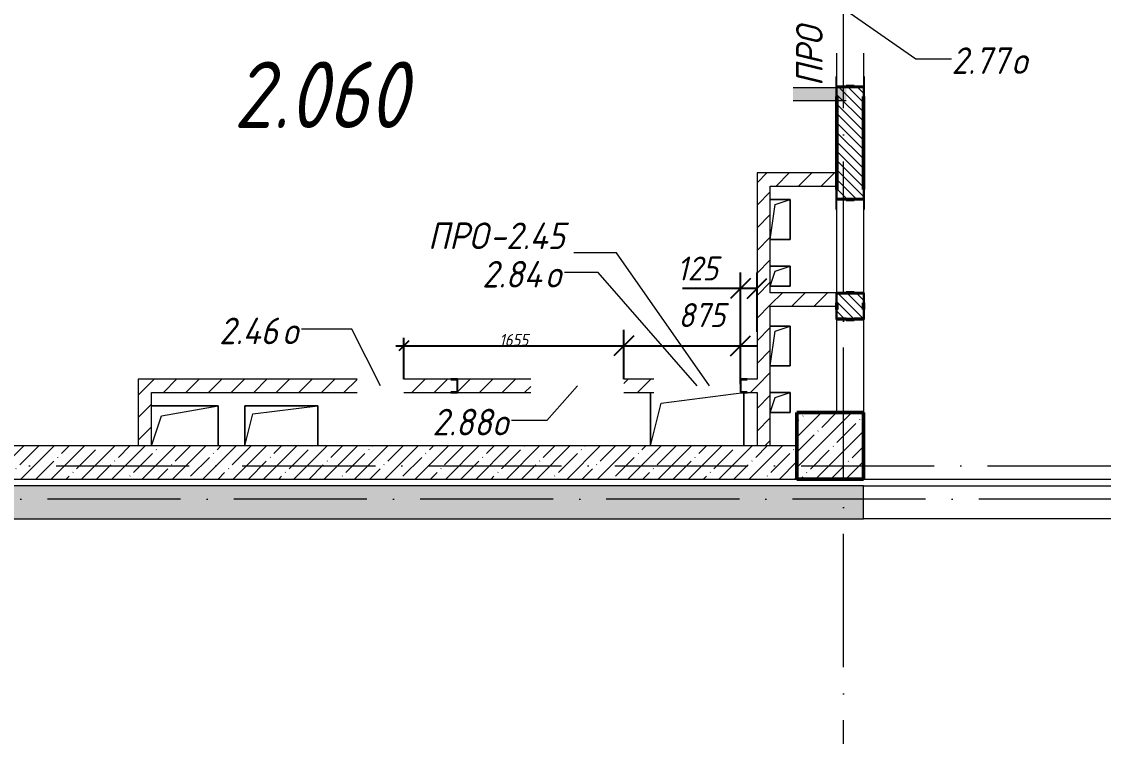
# Model space of a CAD drawing. Header units: millimetres. Extents: x -537608 to 253996, y -217170 to 186033.
# Drawn here: x -185375 to -177244, y -49141 to -43770 of the extents above; entities that cross this region are included whole.
import ezdxf

# ---------------------------------------------------------------- set-up
doc = ezdxf.new("R2010")
doc.units = ezdxf.units.MM
doc.linetypes.add('50_200_ШТРИХ_1Т_ш5_п1_п1_', pattern=[1400, 1000, -200, 0, -200])
for name, color, linetype, lineweight in [('A-____-____-DIMS', 7, 'Continuous', 9), ('A-FLOR-____-OTLN', 7, 'Continuous', 9), ('A-GENM-____-IDEN', 7, 'Continuous', 9), ('A-GENM-____-MCUT', 7, 'Continuous', 25), ('A-GENM-____-OTLN', 7, 'Continuous', 9), ('A-GENM-____-OTLN-1', 7, 'Continuous', 25), ('A-GLAZ-____-IDEN', 7, 'Continuous', 9), ('A-GLAZ-____-OTLN', 7, 'Continuous', 9), ('A-WALL-____-MCUT-1', 7, 'Continuous', 9), ('A-WALL-____-MCUT-2', 7, 'Continuous', 50), ('A-WALL-____-OTLN', 7, 'Continuous', 9), ('A-WALL-____-PATT-1', 7, 'Continuous', 9), ('A-WALL-FNSH-MCUT-1', 7, 'Continuous', 9), ('I-WALL-____-OTLN', 7, 'Continuous', 9), ('S-COLS-____-MCUT', 7, 'Continuous', 50), ('S-COLS-____-OTLN', 7, 'Continuous', 9), ('S-GRID-____-OTLN-1', 7, '50_200_ШТРИХ_1Т_ш5_п1_п1_', 9), ('Марки помещений', 7, 'Continuous', 9)]:
    doc.layers.add(name, color=color, linetype=linetype, lineweight=lineweight)
doc.styles.add('ISOCPEUR_I_10', font='isocpeui.ttf', dxfattribs={"width": 0.9, "height": 180})
doc.styles.add('ISOCPEUR_I_3', font='isocpeui.ttf', dxfattribs={"width": 0.85, "height": 2.2})
doc.styles.add('ISOCPEUR_I_7', font='isocpeui.ttf', dxfattribs={"width": 0.9, "height": 90})
doc.styles.add('ISOCPEUR_I_9', font='isocpeui.ttf', dxfattribs={"width": 0.9, "height": 250})
doc.dimstyles.new('ISO-1_8_0_9К_СРЕДНИЙ_Кладочные_2', dxfattribs={"dimscale": 304.8, "dimtxt": 89.638306, "dimasz": 0.246063, "dimexe": 0.19685, "dimexo": 0, "dimgap": 0, "dimtad": 1, "dimdec": 3, "dimrnd": 0.001, "dimdsep": 46, "dimtxsty": 'ISOCPEUR_I_7', "dimblk1": 'OBLIQUE', "dimblk2": 'OBLIQUE', "dimsah": 1, "dimcen": 0.09, "dimdle": 0.19685, "dimazin": 0, "dimtfac": 1, "dimtdec": 4, "dimtix": 1, "dimtmove": 1, "dimatfit": 3, "dimfxl": 1, "dimtvp": 1, "dimtolj": 1, "dimtzin": 0, "dimarcsym": 2})
doc.dimstyles.new('ISO-1_8_0_9К_СРЕДНИЙ_Кладочные_3', dxfattribs={"dimscale": 304.8, "dimtxt": 179.276612, "dimasz": 0.492126, "dimexe": 0.393701, "dimexo": 0, "dimgap": 0, "dimtad": 1, "dimdec": 3, "dimrnd": 0.001, "dimdsep": 46, "dimtxsty": 'ISOCPEUR_I_10', "dimblk1": 'OBLIQUE', "dimblk2": 'OBLIQUE', "dimsah": 1, "dimcen": 0.09, "dimdle": 0.393701, "dimazin": 0, "dimtfac": 1, "dimtdec": 4, "dimtix": 1, "dimtmove": 0, "dimatfit": 3, "dimfxl": 1, "dimtvp": 1, "dimtolj": 1, "dimtzin": 0, "dimarcsym": 2})
doc.dimstyles.new('ISO-1_8_0_9К_СРЕДНИЙ_Кладочные_4', dxfattribs={"dimscale": 304.8, "dimtxt": 179.276612, "dimasz": 0.492126, "dimexe": 0.393701, "dimexo": 0, "dimgap": 0, "dimtad": 1, "dimdec": 3, "dimrnd": 0.001, "dimdsep": 46, "dimtxsty": 'ISOCPEUR_I_10', "dimblk1": 'OBLIQUE', "dimblk2": 'OBLIQUE', "dimsah": 1, "dimcen": 0.09, "dimdle": 0.393701, "dimazin": 0, "dimtfac": 1, "dimtdec": 4, "dimtix": 1, "dimtmove": 1, "dimatfit": 3, "dimfxl": 1, "dimtvp": 1, "dimtolj": 1, "dimtzin": 0, "dimarcsym": 2})
pattern_1 = [(45, (-184647.67, -56738.29), (-84.8528, 84.8528), [])]
pattern_2 = [(45, (-184647.67, -56738.29), (-114.0493, 114.0493), []), (45, (-184533.62, -56738.29), (-114.0493, 114.0493), [201.612, -40.322, 3.353, -36.97])]

# ---------------------------------------------------------------- blocks, each defined once
blk = doc.blocks.new('BSC_Колонна _Прямоугольная - 500х500-V43-АР1_План отверстий 2 этажа в осях 1-64_А-ГГ')
at = {"layer": 'S-COLS-____-OTLN'}
h = blk.add_hatch(dxfattribs=at)
h.set_pattern_fill('FP_72', color=256, style=0, pattern_type=2)
h.set_pattern_definition([(45, (-5350, -9781.04), (-114.0493, 114.0493), []), (45, (-5235.95, -9781.04), (-114.0493, 114.0493), [201.613, -40.323, 3.353, -36.97])])
h.paths.add_polyline_path([(-250, -250), (250, -250), (250, 250), (-250, 250)], flags=0)
at = {"layer": 'S-COLS-____-MCUT'}
for p, q in [((250, 250), (-250, 250)), ((-250, 250), (-250, -250)), ((250, -250), (250, 250)), ((-250, -250), (250, -250))]:
    blk.add_line(p, q, dxfattribs=at)
blk = doc.blocks.new('Фахверк_СКБ_Уголок - 200_3960_зеркало-28268689-АР1_План отверстий 2 этажа в осях 1-64_А-ГГ')
at = {"layer": 'A-GENM-____-MCUT'}
for p, q in [((200, 156), (125, 156)), ((125, 156), (125, 81)), ((131, 81), (131, 150)), ((131, 150), (200, 150)), ((200, 150), (200, 156)), ((125, 81), (131, 81)), ((131, 19), (125, 19)), ((125, 19), (125, -56)), ((131, -50), (131, 19)), ((125, -56), (200, -56)), ((200, -50), (131, -50)), ((200, -56), (200, -50))]:
    blk.add_line(p, q, dxfattribs=at)
blk = doc.blocks.new('154_Стойка_СКБ_Уголок - СМ-2180_200-28268025-АР1_План отверстий 2 этажа в осях 1-64_А-ГГ')
at = {"layer": 'A-GENM-____-MCUT'}
for p, q in [((125, 156), (125, 81)), ((200, 156), (125, 156)), ((131, 81), (131, 150)), ((131, 150), (200, 150)), ((200, 150), (200, 156)), ((125, 81), (131, 81)), ((131, 19), (125, 19)), ((125, 19), (125, -56)), ((131, -50), (131, 19)), ((125, -56), (200, -56)), ((200, -50), (131, -50)), ((200, -56), (200, -50))]:
    blk.add_line(p, q, dxfattribs=at)
blk = doc.blocks.new('Стойка_Влож_Уголок_Опорный - Уголок-28213941-АР1_План отверстий 2 этажа в осях 1-64_А-ГГ')
at = {"layer": 'A-GENM-____-OTLN'}
for p, q in [((-212, -6), (-212, 0)), ((0, 0), (0, -6)), ((-212, -75), (-212, -6)), ((-212, -6), (-206, -6)), ((-212, -75), (-206, -75)), ((-6, -6), (0, -6)), ((-6, -75), (0, -75)), ((0, -6), (0, -75))]:
    blk.add_line(p, q, dxfattribs=at)
blk = doc.blocks.new('154_Фахверк_СКБ_Швеллер - Тип_100_3960-28318856-АР1_План отверстий 2 этажа в осях 1-64_А-ГГ')
at = {"layer": 'A-GENM-____-MCUT'}
for p, q in [((175, 50), (125, 50)), ((125, 50), (125, -50)), ((128, 47), (175, 47)), ((128, -47), (128, 47)), ((175, 47), (175, 50)), ((125, -50), (175, -50)), ((175, -47), (128, -47)), ((175, -50), (175, -47))]:
    blk.add_line(p, q, dxfattribs=at)
blk = doc.blocks.new('AR_Отверстие Ниша - Лючок-32403584-АР1_План отверстий 2 этажа в осях 1-64_А-ГГ')
at = {"layer": 'A-GLAZ-____-OTLN'}
blk.add_hatch(color=256, dxfattribs=at).paths.add_polyline_path([(200, -50), (200, 50), (-200, 50), (-200, -50), (138.7, -50)], flags=0)
for p, q in [((-200, 50), (200, 50)), ((200, -50), (-200, -50))]:
    blk.add_line(p, q, dxfattribs=at)
blk = doc.blocks.new('AR_Отверстие прямоугольное _в плите_ - AR_Отверстие прямоугольное _в плите_-V148-АР1_План отверстий 2 этажа в осях 1-64_А-ГГ')
at = {"layer": 'A-GENM-____-OTLN'}
for p, q in [((75, 75), (-75, 75)), ((-75, -75), (-37.5, 37.5)), ((-37.5, 37.5), (75, 75)), ((75, -75), (75, 75)), ((-75, -75), (75, -75))]:
    blk.add_line(p, q, dxfattribs=at)
blk = doc.blocks.new('AR_Отверстие прямоугольное _в плите_ - AR_Отверстие прямоугольное _в плите_-V149-АР1_План отверстий 2 этажа в осях 1-64_А-ГГ')
at = {"layer": 'A-GENM-____-OTLN'}
for p, q in [((75, 150), (-75, 150)), ((-75, -150), (-37.5, 112.5)), ((-37.5, 112.5), (75, 150)), ((75, -150), (75, 150)), ((-75, -150), (75, -150))]:
    blk.add_line(p, q, dxfattribs=at)
blk = doc.blocks.new('AR_Отверстие прямоугольное _в плите_ - AR_Отверстие прямоугольное _в плите_-30552525-АР1_План отверстий 2 этажа в осях 1-64_А-ГГ')
at = {"layer": 'A-GENM-____-OTLN'}
for p, q in [((-350, 200), (-350, -200)), ((-270, 120), (350, 200)), ((350, -200), (350, 200)), ((-350, -200), (-270, 120))]:
    blk.add_line(p, q, dxfattribs=at)
blk = doc.blocks.new('AR_Отверстие прямоугольное _в плите_ - AR_Отверстие прямоугольное _в плите_-30459267-АР1_План отверстий 2 этажа в осях 1-64_А-ГГ')
at = {"layer": 'A-GENM-____-OTLN'}
for p, q in [((250, 150), (-250, 150)), ((-175, 75), (250, 150)), ((250, -150), (250, 150)), ((-250, -150), (-175, 75))]:
    blk.add_line(p, q, dxfattribs=at)
blk = doc.blocks.new('AR_Отверстие прямоугольное _в плите_ - AR_Отверстие прямоугольное _в плите_-30552596-АР1_План отверстий 2 этажа в осях 1-64_А-ГГ')
at = {"layer": 'A-GENM-____-OTLN'}
for p, q in [((275, 150), (-275, 150)), ((-275, 150), (-275, -150)), ((-275, -150), (-215, 90)), ((-215, 90), (275, 150)), ((275, -150), (275, 150))]:
    blk.add_line(p, q, dxfattribs=at)
blk = doc.blocks.new('154_Фахверк_СКБ_Швеллер - Тип_100_3960_зеркало-V199-АР1_План отверстий 2 этажа в осях 1-64_А-ГГ')
at = {"layer": 'A-GENM-____-MCUT'}
for p, q in [((175, 50), (125, 50)), ((128, 47), (175, 47)), ((128, -47), (128, 47)), ((175, 47), (175, 50)), ((125, -50), (175, -50)), ((175, -47), (128, -47)), ((175, -50), (175, -47))]:
    blk.add_line(p, q, dxfattribs=at)
blk = doc.blocks.new('_Oblique')
at = {"color": 0, "linetype": 'ByBlock', "lineweight": -2}
blk.add_line((-0.5, -0.5), (0.5, 0.5), dxfattribs=at)
blk = doc.blocks.new('*D2456')
at = {"layer": 'A-____-____-DIMS', "color": 0, "lineweight": -2, "transparency": 16777216}
for p, q in [((-182502.7, -46457.2), (-182502.7, -46146.6)), ((-180847.7, -46457.2), (-180847.7, -46146.6)), ((-182562.7, -46206.6), (-180787.7, -46206.6))]:
    blk.add_line(p, q, dxfattribs=at)
at = {"layer": 'Defpoints', "color": 0, "transparency": 16777216}
for p in [(-180847.7, -46206.6), (-182502.7, -46457.2), (-180847.7, -46457.2)]:
    blk.add_point(p, dxfattribs=at)
at = {"layer": 'A-____-____-DIMS', "color": 0, "lineweight": -2, "transparency": 16777216, "xscale": 75, "yscale": 75, "zscale": 75, "rotation": 180}
blk.add_blockref('_Oblique', (-182502.7, -46206.6), dxfattribs=at)
at = {"layer": 'A-____-____-DIMS', "color": 0, "lineweight": -2, "transparency": 16777216, "xscale": 75, "yscale": 75, "zscale": 75}
blk.add_blockref('_Oblique', (-180847.7, -46206.6), dxfattribs=at)
at = {"layer": 'A-____-____-DIMS', "color": 0, "transparency": 16777216, "insert": (-181675.2, -46161.6), "char_height": 90, "width": 504.733, "attachment_point": 5, "style": 'ISOCPEUR_I_7'}
blk.add_mtext('\\A1;1655', dxfattribs=at)
blk = doc.blocks.new('*D2536')
at = {"layer": 'A-____-____-DIMS', "color": 0, "lineweight": -2, "transparency": 16777216}
for p, q in [((-180847.7, -46457.2), (-180847.7, -46086.6)), ((-179972.7, -46494.1), (-179972.7, -46086.6)), ((-180967.7, -46206.6), (-179852.7, -46206.6))]:
    blk.add_line(p, q, dxfattribs=at)
at = {"layer": 'Defpoints', "color": 0, "transparency": 16777216}
for p in [(-179972.7, -46206.6), (-180847.7, -46457.2), (-179972.7, -46494.1)]:
    blk.add_point(p, dxfattribs=at)
at = {"layer": 'A-____-____-DIMS', "color": 0, "lineweight": -2, "transparency": 16777216, "xscale": 150, "yscale": 150, "zscale": 150, "rotation": 180}
blk.add_blockref('_Oblique', (-180847.7, -46206.6), dxfattribs=at)
at = {"layer": 'A-____-____-DIMS', "color": 0, "lineweight": -2, "transparency": 16777216, "xscale": 150, "yscale": 150, "zscale": 150}
blk.add_blockref('_Oblique', (-179972.7, -46206.6), dxfattribs=at)
at = {"layer": 'A-____-____-DIMS', "color": 0, "transparency": 16777216, "insert": (-180439, -45885.3), "char_height": 180, "width": 409.578, "attachment_point": 1, "line_spacing_factor": 1.149209, "style": 'ISOCPEUR_I_10'}
blk.add_mtext('\\A1;875', dxfattribs=at)
blk = doc.blocks.new('*D2537')
at = {"layer": 'A-____-____-DIMS', "color": 0, "lineweight": -2, "transparency": 16777216}
for p, q in [((-179972.7, -46494.1), (-179972.7, -45654.8)), ((-179847.7, -46100.5), (-179847.7, -45654.8)), ((-179972.7, -45774.8), (-180407.9, -45774.8)), ((-179847.7, -45774.8), (-180092.7, -45774.8))]:
    blk.add_line(p, q, dxfattribs=at)
at = {"layer": 'Defpoints', "color": 0, "transparency": 16777216}
for p in [(-179847.7, -45774.8), (-179847.7, -46100.5), (-179972.7, -46494.1)]:
    blk.add_point(p, dxfattribs=at)
at = {"layer": 'A-____-____-DIMS', "color": 0, "lineweight": -2, "transparency": 16777216, "xscale": 150, "yscale": 150, "zscale": 150, "rotation": 180}
blk.add_blockref('_Oblique', (-179972.7, -45774.8), dxfattribs=at)
at = {"layer": 'A-____-____-DIMS', "color": 0, "lineweight": -2, "transparency": 16777216, "xscale": 150, "yscale": 150, "zscale": 150}
blk.add_blockref('_Oblique', (-179847.7, -45774.8), dxfattribs=at)
at = {"layer": 'A-____-____-DIMS', "color": 0, "transparency": 16777216, "insert": (-180449.4, -45534.8), "char_height": 180, "width": 368.207, "attachment_point": 1, "line_spacing_factor": 1.149209, "style": 'ISOCPEUR_I_10'}
blk.add_mtext('\\A1;125', dxfattribs=at)

msp = doc.modelspace()

# ---------------------------------------------------------------- hatches: boundary and pattern name
at = {"layer": 'A-WALL-____-PATT-1'}
h = msp.add_hatch(dxfattribs=at)
h.set_pattern_fill('FP_6', color=256, style=0, pattern_type=2)
h.set_pattern_definition([(135, (-184647.673, -56738.29), (-35.35534, -35.35534), [])])
h.paths.add_polyline_path([(-179116.6725, -46007.2474), (-179116.6725, -46001.2474), (-179047.6725, -46001.2474), (-179047.6725, -45813.2474), (-179116.6725, -45813.2474), (-179116.6725, -45807.2474), (-179178.6725, -45807.2474), (-179178.6725, -45813.2474), (-179247.6725, -45813.2474), (-179247.6725, -46001.2474), (-179178.6725, -46001.2474), (-179178.6725, -46007.2474)], flags=0)
h.paths.add_polyline_path([(-179178.6725, -45107.2474), (-179116.6725, -45107.2474), (-179116.6725, -45101.2474), (-179047.6725, -45101.2474), (-179047.6725, -44263.2474), (-179116.6725, -44263.2474), (-179116.6725, -44257.2474), (-179178.6725, -44257.2474), (-179178.6725, -44263.2474), (-179247.6725, -44263.2474), (-179247.6725, -45101.2474), (-179178.6725, -45101.2474)], flags=0)
h.paths.add_polyline_path([(-179116.6725, -43107.2474), (-179047.6725, -43107.2474), (-179047.6725, -42807.2474), (-179247.6725, -42807.2474), (-179247.6725, -43107.2474), (-179178.6725, -43107.2474)], flags=0)
h = msp.add_hatch(dxfattribs=at)
h.set_pattern_fill('FP_4', color=256, style=0, pattern_type=2)
h.set_pattern_definition(pattern_1)
h.paths.add_polyline_path([(-179847.6725, -46957.2474), (-179747.6725, -46957.2474), (-179747.6725, -44907.2474), (-179847.6725, -44907.2474), (-179847.6725, -46557.2474)], flags=0)
h = msp.add_hatch(dxfattribs=at)
h.set_pattern_fill('FP_4', color=256, style=0, pattern_type=2)
h.set_pattern_definition(pattern_1)
h.paths.add_polyline_path([(-179247.6725, -45007.2474), (-179247.6725, -44907.2474), (-179747.6725, -44907.2474), (-179747.6725, -45007.2474), (-179358.9692, -45007.2474)], flags=0)
h = msp.add_hatch(dxfattribs=at)
h.set_pattern_fill('FP_4', color=256, style=0, pattern_type=2)
h.set_pattern_definition(pattern_1)
h.paths.add_polyline_path([(-179247.6725, -45907.2474), (-179247.6725, -45882.2474), (-179253.6725, -45882.2474), (-179253.6725, -45807.2474), (-179747.6725, -45807.2474), (-179747.6725, -45907.2474), (-179253.6725, -45907.2474)], flags=0)
h = msp.add_hatch(dxfattribs=at)
h.set_pattern_fill('FP_4', color=256, style=0, pattern_type=2)
h.set_pattern_definition(pattern_1)
h.paths.add_polyline_path([(-184397.6725, -46957.2474), (-184397.6725, -46457.2474), (-184497.6725, -46457.2474), (-184497.6725, -46957.2474)], flags=0)
h = msp.add_hatch(dxfattribs=at)
h.set_pattern_fill('FP_4', color=256, style=0, pattern_type=2)
h.set_pattern_definition(pattern_1)
h.paths.add_polyline_path([(-179922.6725, -46557.2474), (-179847.6725, -46557.2474), (-179847.6725, -46457.2474), (-179922.6725, -46457.2474), (-179922.6725, -46460.2474), (-179969.6725, -46460.2474), (-179969.6725, -46554.2474), (-179922.6725, -46554.2474)], flags=0)
h.paths.add_polyline_path([(-181547.6725, -46557.2474), (-181547.6725, -46457.2474), (-182097.6725, -46457.2474), (-182097.6725, -46557.2474)], flags=0)
h.paths.add_polyline_path([(-180847.6725, -46557.2474), (-180622.6725, -46557.2474), (-180622.6725, -46457.2474), (-180847.6725, -46457.2474)], flags=0)
h.paths.add_polyline_path([(-182852.6725, -46557.2474), (-182852.6725, -46457.2474), (-184397.6725, -46457.2474), (-184397.6725, -46557.2474)], flags=0)
h.paths.add_polyline_path([(-182502.6725, -46557.2474), (-182147.6725, -46557.2474), (-182147.6725, -46554.2474), (-182100.6725, -46554.2474), (-182100.6725, -46460.2474), (-182147.6725, -46460.2474), (-182147.6725, -46457.2474), (-182502.6725, -46457.2474), (-182502.6725, -46554.2474)], flags=0)
h = msp.add_hatch(dxfattribs=at)
h.set_pattern_fill('FP_25', color=256, style=0, pattern_type=2)
h.set_pattern_definition(pattern_2)
h.paths.add_polyline_path([(-180242.7014, -47207.2474), (-179547.6725, -47207.2474), (-179547.6725, -46957.2474), (-186597.6725, -46957.2474), (-186597.6725, -47207.2474), (-181126.4335, -47207.2474)], flags=0)
h = msp.add_hatch(dxfattribs=at)
h.set_pattern_fill('FP_25', color=256, style=0, pattern_type=2)
h.set_pattern_definition(pattern_2)
h.paths.add_polyline_path([(-161997.6725, -47507.2474), (-161097.6725, -47507.2474), (-161097.6725, -47257.2474), (-161997.6725, -47257.2474)], flags=0)
h.paths.add_polyline_path([(-164097.6725, -47507.2474), (-164097.6725, -47257.2474), (-171747.6725, -47257.2474), (-171747.6725, -47507.2474), (-166986.7192, -47507.2474)], flags=0)
h.paths.add_polyline_path([(-173847.6725, -47507.2474), (-173847.6725, -47257.2474), (-175047.6725, -47257.2474), (-175047.6725, -47507.2474), (-174056.5764, -47507.2474)], flags=0)
h.paths.add_polyline_path([(-179358.9692, -47507.2474), (-179047.6725, -47507.2474), (-179047.6725, -47257.2474), (-186597.6725, -47257.2474), (-186597.6725, -47507.2474), (-181126.4335, -47507.2474)], flags=0)

# ---------------------------------------------------------------- linework, layer by layer
at = {"layer": 'A-FLOR-____-OTLN'}
for p, q in [((-179747.6725, -45107.2427), (-179597.6725, -45107.2427)), ((-179597.6725, -45107.2427), (-179597.6725, -45407.2427)), ((-179597.6725, -45407.2427), (-179747.6725, -45407.2427)), ((-179747.6725, -45607.2427), (-179597.6725, -45607.2427)), ((-179597.6725, -45607.2427), (-179597.6725, -45757.2427)), ((-179597.6725, -45757.2427), (-179747.6725, -45757.2427)), ((-179747.6725, -46057.2427), (-179597.6725, -46057.2427)), ((-179597.6725, -46057.2427), (-179597.6725, -46357.2427)), ((-179597.6725, -46357.2427), (-179747.6725, -46357.2427)), ((-180647.6725, -46957.2474), (-180647.6725, -46557.2474)), ((-179947.6725, -46557.2474), (-179947.6725, -46957.2474)), ((-179747.6725, -46557.2427), (-179597.6725, -46557.2427)), ((-179597.6725, -46557.2427), (-179597.6725, -46707.2427)), ((-184397.6725, -46657.2474), (-183897.6725, -46657.2474)), ((-183897.6725, -46657.2474), (-183897.6725, -46957.2474)), ((-183697.6725, -46657.2474), (-183147.6725, -46657.2474)), ((-183697.6725, -46957.2474), (-183697.6725, -46657.2474)), ((-183147.6725, -46657.2474), (-183147.6725, -46957.2474)), ((-179597.6725, -46707.2427), (-179747.6725, -46707.2427)), ((-179047.6725, -47207.2474), (-175047.6725, -47207.2474))]:
    msp.add_line(p, q, dxfattribs=at)
at = {"layer": 'A-GENM-____-IDEN'}
for p, q in [((-180904.3617, -45506.5453), (-181224.9352, -45506.5453)), ((-180204.1513, -46507.2474), (-180904.3617, -45506.5453))]:
    msp.add_line(p, q, dxfattribs=at)
at = {"layer": 'A-GLAZ-____-IDEN'}
for p, q in [((-179147.6725, -43707.2474), (-178653.6694, -44050.7737)), ((-178653.6694, -44050.7737), (-178386.0162, -44050.7737)), ((-181041.0723, -45655.6861), (-181295.0809, -45655.6861)), ((-180297.6725, -46507.2474), (-181041.0723, -45655.6861)), ((-182893.3016, -46081.6063), (-183271.3826, -46081.6063)), ((-182677.6725, -46507.2474), (-182893.3016, -46081.6063)), ((-181197.6725, -46507.2474), (-181426.8568, -46766.7822)), ((-181426.8568, -46766.7822), (-181691.9689, -46766.7822))]:
    msp.add_line(p, q, dxfattribs=at)
at = {"layer": 'A-WALL-____-MCUT-1'}
for p, q in [((-179547.6725, -46957.2474), (-186597.6725, -46957.2474)), ((-186597.6725, -47207.2474), (-179547.6725, -47207.2474)), ((-179047.6725, -47257.2474), (-186597.6725, -47257.2474)), ((-179047.6725, -47507.2474), (-179047.6725, -47257.2474)), ((-186597.6725, -47507.2474), (-179047.6725, -47507.2474))]:
    msp.add_line(p, q, dxfattribs=at)
at = {"layer": 'A-WALL-____-MCUT-2'}
for p, q in [((-179116.6725, -44257.2474), (-179178.6725, -44257.2474)), ((-179247.6725, -44332.2474), (-179247.6725, -45032.2474)), ((-179047.6725, -45032.2474), (-179047.6725, -44332.2474)), ((-179178.6725, -45107.2474), (-179116.6725, -45107.2474)), ((-179116.6725, -45807.2474), (-179178.6725, -45807.2474)), ((-179247.6725, -45932.2474), (-179247.6725, -45882.2474)), ((-179047.6725, -45932.2474), (-179047.6725, -45882.2474)), ((-179178.6725, -46007.2474), (-179116.6725, -46007.2474))]:
    msp.add_line(p, q, dxfattribs=at)
at = {"layer": 'A-WALL-____-OTLN'}
for p, q in [((-179047.6725, -47257.2474), (-175047.6725, -47257.2474)), ((-175047.6725, -47507.2474), (-179047.6725, -47507.2474))]:
    msp.add_line(p, q, dxfattribs=at)
at = {"layer": 'A-WALL-FNSH-MCUT-1'}
for p, q in [((-179847.6725, -44907.2474), (-179847.6725, -46457.2474)), ((-179247.6725, -44907.2474), (-179847.6725, -44907.2474)), ((-179747.6725, -45807.2474), (-179747.6725, -45007.2474)), ((-179747.6725, -45007.2474), (-179247.6725, -45007.2474)), ((-179253.6725, -45807.2474), (-179747.6725, -45807.2474)), ((-179747.6725, -46957.2474), (-179747.6725, -45907.2474)), ((-179747.6725, -45907.2474), (-179247.6725, -45907.2474)), ((-182852.6725, -46457.2474), (-184497.6725, -46457.2474)), ((-184497.6725, -46457.2474), (-184497.6725, -46957.2474)), ((-182147.6725, -46457.2474), (-182502.6725, -46457.2474)), ((-181547.6725, -46457.2474), (-182097.6725, -46457.2474)), ((-180622.6725, -46457.2474), (-180847.6725, -46457.2474)), ((-179847.6725, -46457.2474), (-179922.6725, -46457.2474)), ((-184397.6725, -46557.2474), (-182852.6725, -46557.2474)), ((-184397.6725, -46957.2474), (-184397.6725, -46557.2474)), ((-182502.6725, -46557.2474), (-182147.6725, -46557.2474)), ((-182097.6725, -46557.2474), (-181547.6725, -46557.2474)), ((-180847.6725, -46557.2474), (-180622.6725, -46557.2474)), ((-179922.6725, -46557.2474), (-179847.6725, -46557.2474)), ((-179847.6725, -46557.2474), (-179847.6725, -46957.2474))]:
    msp.add_line(p, q, dxfattribs=at)
at = {"layer": 'I-WALL-____-OTLN'}
for p, q in [((-179247.6725, -44257.2474), (-179247.6725, -44007.2474)), ((-179047.6725, -44007.2474), (-179047.6725, -44257.2474)), ((-179247.6725, -45807.2474), (-179247.6725, -45107.2474)), ((-179047.6725, -45107.2474), (-179047.6725, -45807.2474)), ((-179247.6725, -46707.2474), (-179247.6725, -46007.2474)), ((-179047.6725, -46007.2474), (-179047.6725, -46707.2474))]:
    msp.add_line(p, q, dxfattribs=at)
at = {"layer": 'S-GRID-____-OTLN-1'}
for p, q in [((-179197.6725, -61220.8957), (-179197.6725, -6857.3298)), ((-189316.4427, -47107.2474), (-160777.0718, -47107.2474)), ((-80573.2659, -47357.2474), (-189093.2365, -47357.2474))]:
    msp.add_line(p, q, dxfattribs=at)

# ---------------------------------------------------------------- block references
at = {"layer": 'A-GENM-____-OTLN', "rotation": 180}
msp.add_blockref('Стойка_Влож_Уголок_Опорный - Уголок-28213941-АР1_План отверстий 2 этажа в осях 1-64_А-ГГ', (-179253.6725, -44257.2474), dxfattribs=at)
at = {"layer": 'A-GENM-____-OTLN'}
for name, p in [('AR_Отверстие прямоугольное _в плите_ - AR_Отверстие прямоугольное _в плите_-V149-АР1_План отверстий 2 этажа в осях 1-64_А-ГГ', (-179672.6725, -45257.2427)), ('Стойка_Влож_Уголок_Опорный - Уголок-28213941-АР1_План отверстий 2 этажа в осях 1-64_А-ГГ', (-179041.6725, -45107.2474)), ('AR_Отверстие прямоугольное _в плите_ - AR_Отверстие прямоугольное _в плите_-V148-АР1_План отверстий 2 этажа в осях 1-64_А-ГГ', (-179672.6725, -45682.2427)), ('AR_Отверстие прямоугольное _в плите_ - AR_Отверстие прямоугольное _в плите_-V149-АР1_План отверстий 2 этажа в осях 1-64_А-ГГ', (-179672.6725, -46207.2427)), ('AR_Отверстие прямоугольное _в плите_ - AR_Отверстие прямоугольное _в плите_-30552525-АР1_План отверстий 2 этажа в осях 1-64_А-ГГ', (-180297.6725, -46757.2474)), ('AR_Отверстие прямоугольное _в плите_ - AR_Отверстие прямоугольное _в плите_-V148-АР1_План отверстий 2 этажа в осях 1-64_А-ГГ', (-179672.6725, -46632.2427)), ('AR_Отверстие прямоугольное _в плите_ - AR_Отверстие прямоугольное _в плите_-30459267-АР1_План отверстий 2 этажа в осях 1-64_А-ГГ', (-184147.6725, -46807.2474)), ('AR_Отверстие прямоугольное _в плите_ - AR_Отверстие прямоугольное _в плите_-30552596-АР1_План отверстий 2 этажа в осях 1-64_А-ГГ', (-183422.6725, -46807.2474))]:
    msp.add_blockref(name, p, dxfattribs=at)
at = {"layer": 'A-GENM-____-OTLN-1'}
for name, p, rotation in [('154_Стойка_СКБ_Уголок - СМ-2180_200-28268025-АР1_План отверстий 2 этажа в осях 1-64_А-ГГ', (-179197.6725, -44132.2474), 269.9999999999999), ('154_Стойка_СКБ_Уголок - СМ-2180_200-28268025-АР1_План отверстий 2 этажа в осях 1-64_А-ГГ', (-179097.6725, -45232.2474), 89.99999999999991), ('Фахверк_СКБ_Уголок - 200_3960_зеркало-28268689-АР1_План отверстий 2 этажа в осях 1-64_А-ГГ', (-179197.6725, -45682.2474), 269.9999999999999), ('Фахверк_СКБ_Уголок - 200_3960_зеркало-28268689-АР1_План отверстий 2 этажа в осях 1-64_А-ГГ', (-179097.6725, -46132.2474), 89.99999999999991), ('154_Фахверк_СКБ_Швеллер - Тип_100_3960-28318856-АР1_План отверстий 2 этажа в осях 1-64_А-ГГ', (-181972.6725, -46507.2474), 180)]:
    msp.add_blockref(name, p, dxfattribs=dict(at, rotation=rotation))
msp.add_blockref('154_Фахверк_СКБ_Швеллер - Тип_100_3960_зеркало-V199-АР1_План отверстий 2 этажа в осях 1-64_А-ГГ', (-180097.6725, -46507.2474), dxfattribs=at)
at = {"layer": 'A-GLAZ-____-OTLN'}
msp.add_blockref('AR_Отверстие Ниша - Лючок-32403584-АР1_План отверстий 2 этажа в осях 1-64_А-ГГ', (-179377.1575, -44315.6377), dxfattribs=at)
at = {"layer": 'S-COLS-____-OTLN'}
msp.add_blockref('BSC_Колонна _Прямоугольная - 500х500-V43-АР1_План отверстий 2 этажа в осях 1-64_А-ГГ', (-179297.6725, -46957.2474), dxfattribs=at)

# ---------------------------------------------------------------- texts
at = {"layer": 'A-GENM-____-IDEN', "insert": (-179553.7349, -44255.0541), "char_height": 200, "width": 562.784625, "attachment_point": 1, "rotation": 90, "style": 'ISOCPEUR_I_9'}
msp.add_mtext('ПРО', dxfattribs=at)
at = {"layer": 'A-GENM-____-IDEN', "char_height": 200, "attachment_point": 1, "style": 'ISOCPEUR_I_9'}
for s, insert, width in [('ПРО', (-182320.091, -45279.4292), 562.784625), ('-2.45', (-181855.7472, -45279.4292), 735.949125)]:
    msp.add_mtext(s, dxfattribs=dict(at, insert=insert, width=width))
at = {"layer": 'A-GLAZ-____-IDEN', "char_height": 200, "attachment_point": 1, "style": 'ISOCPEUR_I_9'}
for s, insert, width in [('2.77', (-178386.0162, -43963.1591), 548.35425), ('\\fISOCPEUR|b0|i1|c204|p34|;\\W.9;о', (-177933.5787, -43963.1591), 158.734125), ('2.84', (-181913.9313, -45568.0715), 577.215), ('\\fISOCPEUR|b0|i1|c204|p34|;\\W.9;о', (-181437.6813, -45568.0715), 158.734125), ('2.46', (-183890.2331, -45993.9917), 577.215), ('\\fISOCPEUR|b0|i1|c204|p34|;\\W.9;о', (-183413.9831, -45993.9917), 158.734125), ('2.88', (-182287.4235, -46679.1677), 548.35425), ('\\fISOCPEUR|b0|i1|c204|p34|;\\W.9;о', (-181834.986, -46679.1677), 158.734125)]:
    msp.add_mtext(s, dxfattribs=dict(at, insert=insert, width=width))
at = {"layer": 'Марки помещений', "insert": (-183781.5815, -44069.3206), "char_height": 500, "width": 785.65375, "attachment_point": 1, "style": 'ISOCPEUR_I_3'}
msp.add_mtext('2.060', dxfattribs=at)

# ---------------------------------------------------------------- dimensions: what is measured, and where the dimension line sits
at = {"layer": 'A-____-____-DIMS'}
for base, p1, p2, dimstyle, override, picture, middle in [((-179847.6725, -45774.7813), (-179972.6725, -46494.146), (-179847.6725, -46100.5461), 'ISO-1_8_0_9К_СРЕДНИЙ_Кладочные_3', {"dimpost": '<>', "dimfxl": 412.972041}, '*D2537', (-180265.2816, -45774.7813)), ((-179972.6725, -46206.6121), (-180847.6725, -46457.2474), (-179972.6725, -46494.146), 'ISO-1_8_0_9К_СРЕДНИЙ_Кладочные_4', {"dimpost": '<>', "dimfxl": 875.77766}, '*D2536', (-180234.2582, -46125.3079))]:
    dim = msp.add_linear_dim(base=base, p1=p1, p2=p2, dimstyle=dimstyle, override=override, dxfattribs=at)
    dim.commit()
    dim.dimension.update_dxf_attribs({"geometry": picture, "text_midpoint": middle, "dimtype": 160})
dim = msp.add_linear_dim(base=(-180847.6725, -46206.6121), p1=(-182502.6725, -46457.2474), p2=(-180847.6725, -46457.2474), dimstyle='ISO-1_8_0_9К_СРЕДНИЙ_Кладочные_2', override={"dimpost": '<>', "dimfxl": 1655}, dxfattribs=at)
dim.commit()
dim.dimension.update_dxf_attribs({"geometry": '*D2456', "text_midpoint": (-181675.1725, -46161.6121)})

doc.saveas('drawing.dxf')
